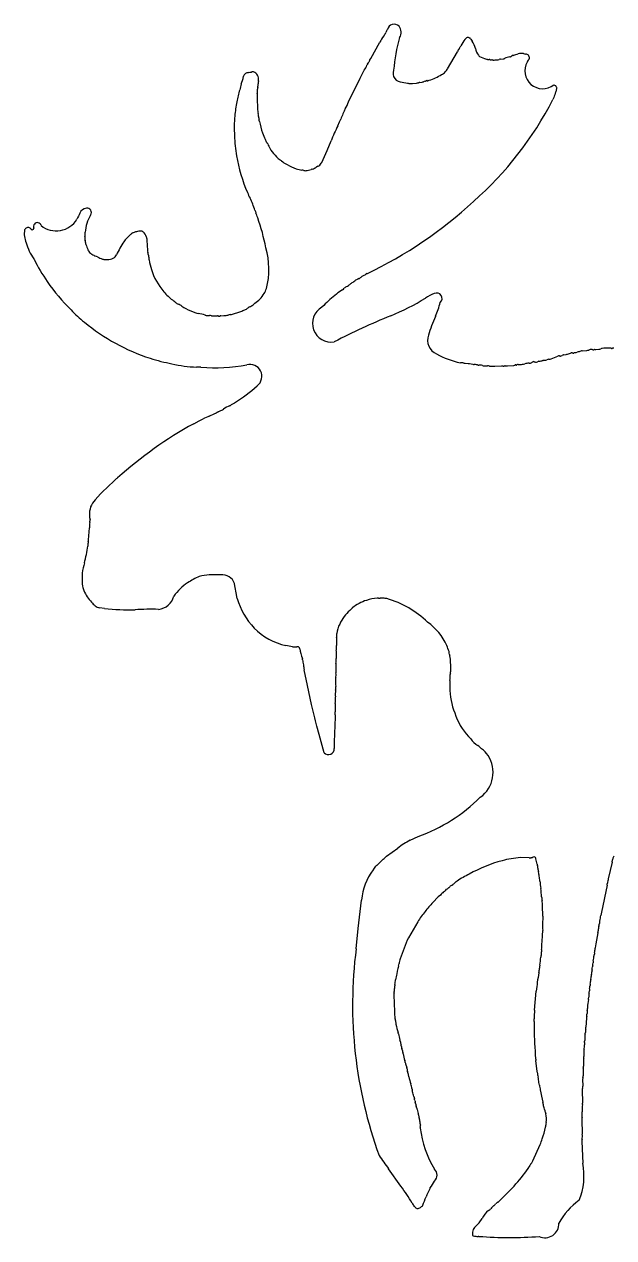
# Model space of a CAD drawing. Header units: metres. Extents: x 0 to 7.65, y 0 to 6.75.
# Drawn here: x 0 to 3.28, y 0 to 6.75 of the extents above; entities that cross this region are included whole.
import ezdxf

# ---------------------------------------------------------------- set-up
doc = ezdxf.new("R2010")
doc.units = ezdxf.units.M

msp = doc.modelspace()

# ---------------------------------------------------------------- linework, layer by layer
at = {"layer": '1', "color": 5}
for p, q in [((1.92754, 6.5575), (1.97792, 6.64766)), ((2.47551, 6.67276), (2.47849, 6.67165)), ((2.48346, 6.6677), (2.4853, 6.66506)), ((2.4853, 6.66506), (2.49267, 6.65457)), ((1.92225, 6.54965), (1.92754, 6.5575)), ((2.35512, 6.50074), (2.40964, 6.59562)), ((2.578, 6.55248), (2.58582, 6.5519)), ((2.59645, 6.55008), (2.59874, 6.55106)), ((2.64907, 6.55437), (2.66573, 6.55609)), ((2.70744, 6.56892), (2.71277, 6.57255)), ((2.72981, 6.57817), (2.7474, 6.5833)), ((2.7784, 6.58461), (2.78918, 6.58246)), ((2.80313, 6.54888), (2.80044, 6.54293)), ((2.80508, 6.55093), (2.80313, 6.54888)), ((1.26357, 6.48216), (1.26671, 6.4829)), ((1.86918, 6.44893), (1.89152, 6.49256)), ((1.91005, 6.52674), (1.91361, 6.53196)), ((2.80044, 6.54293), (2.79878, 6.5381)), ((1.30225, 6.42409), (1.30155, 6.41929)), ((1.8046, 6.31624), (1.86918, 6.44893)), ((2.10325, 6.42675), (2.1318, 6.42059)), ((2.1607, 6.41951), (2.18256, 6.42071)), ((2.20099, 6.42507), (2.21323, 6.4266)), ((2.24116, 6.43435), (2.24352, 6.43353)), ((2.24775, 6.43446), (2.25362, 6.43671)), ((2.94563, 6.41176), (2.94987, 6.40926)), ((2.94987, 6.40926), (2.95264, 6.40766)), ((2.94587, 6.34047), (2.9409, 6.32875)), ((1.7532, 6.2057), (1.7605, 6.22021)), ((1.74469, 6.18348), (1.7532, 6.2057)), ((1.68523, 6.0462), (1.70691, 6.09886)), ((1.65536, 5.97997), (1.68523, 6.0462)), ((1.43185, 5.98768), (1.43803, 5.98309)), ((1.4509, 5.97389), (1.46255, 5.96799)), ((1.57473, 5.93473), (1.5957, 5.94102)), ((0.65838, 5.59606), (0.66064, 5.59389)), ((0.68192, 5.55691), (0.68453, 5.50847)), ((0.05426, 5.441), (0.05278, 5.44379)), ((1.89159, 5.35223), (1.8884, 5.35087)), ((0.88786, 5.17326), (0.89951, 5.16737)), ((0.95412, 5.14321), (0.96054, 5.14091)), ((0.96054, 5.14091), (0.96785, 5.13958)), ((1.01365, 5.12903), (1.0306, 5.12889)), ((1.1583, 5.13561), (1.20008, 5.14834)), ((1.66639, 5.18393), (1.65557, 5.1743)), ((1.04933, 5.12603), (1.05357, 5.126)), ((1.05357, 5.126), (1.07501, 5.1262)), ((1.09366, 5.12696), (1.11095, 5.12802)), ((2.28831, 5.1241), (2.28777, 5.12282)), ((3.1041, 4.93232), (3.12986, 4.9342)), ((3.17484, 4.9398), (3.17912, 4.94012)), ((3.17912, 4.94012), (3.19623, 4.94134)), ((2.45362, 4.86251), (2.47037, 4.86214)), ((2.47037, 4.86214), (2.47758, 4.8607)), ((2.47758, 4.8607), (2.49557, 4.85705)), ((2.80851, 4.86317), (2.81708, 4.86381)), ((2.8236, 4.86625), (2.82562, 4.86807)), ((2.82562, 4.86807), (2.8294, 4.87109)), ((2.83777, 4.8709), (2.84064, 4.86993)), ((2.84924, 4.86985), (2.85497, 4.87165)), ((2.98695, 4.90412), (2.99288, 4.9068)), ((3.00277, 4.91043), (3.01501, 4.91196)), ((3.02208, 4.91399), (3.03958, 4.91898)), ((3.03958, 4.91898), (3.04285, 4.92028)), ((2.55639, 4.8489), (2.56063, 4.84886)), ((2.56063, 4.84886), (2.57778, 4.84893)), ((2.61819, 4.84645), (2.65769, 4.84769)), ((2.67633, 4.84845), (2.68922, 4.8493)), ((2.68922, 4.8493), (2.72422, 4.8511)), ((2.7345, 4.85385), (2.73686, 4.85303)), ((2.74715, 4.85577), (2.76002, 4.85663)), ((1.09915, 4.60262), (1.10239, 4.6039)), ((1.10239, 4.6039), (1.10784, 4.60742)), ((1.16512, 4.64003), (1.17007, 4.64285)), ((0.94281, 4.52651), (0.97352, 4.54334)), ((0.97352, 4.54334), (0.99523, 4.55321)), ((1.02948, 4.56862), (1.05994, 4.58325)), ((1.05994, 4.58325), (1.06318, 4.58453)), ((0.51553, 4.22247), (0.51961, 4.22547)), ((0.3659, 3.98866), (0.36584, 3.9939)), ((0.35689, 3.88158), (0.36262, 3.94851)), ((1.10501, 3.68626), (1.02935, 3.68669)), ((1.18467, 3.55561), (1.17817, 3.58605)), ((0.44638, 3.50003), (0.4191, 3.50357)), ((1.81647, 3.49287), (1.81177, 3.48864)), ((1.8184, 3.49535), (1.81647, 3.49287)), ((1.73641, 3.32792), (1.73684, 3.2929)), ((1.49167, 3.2866), (1.45528, 3.29307)), ((1.73485, 3.25674), (1.73521, 3.22173)), ((1.73331, 3.18557), (1.734, 3.14168)), ((1.57535, 3.0717), (1.55703, 3.15803)), ((1.59766, 2.96602), (1.57535, 3.0717)), ((1.72901, 2.96318), (1.72973, 2.92373)), ((1.6407, 2.79799), (1.62698, 2.84466)), ((1.6682, 2.697), (1.6407, 2.79799)), ((2.14673, 2.21031), (2.19225, 2.23154)), ((2.01602, 2.12154), (2.07813, 2.16678)), ((2.8092, 2.1121), (2.76027, 2.1137)), ((2.82229, 2.11267), (2.81784, 2.1125)), ((2.8467, 2.1064), (2.84598, 2.11035)), ((2.85068, 2.09249), (2.8467, 2.1064)), ((3.27011, 2.08852), (3.24945, 1.99666)), ((3.24292, 1.95977), (3.21085, 1.81015)), ((2.30274, 1.89563), (2.27251, 1.86372)), ((2.31494, 1.90576), (2.30274, 1.89563)), ((1.85829, 1.72009), (1.87691, 1.87777)), ((2.88514, 1.78909), (2.88329, 1.84615)), ((2.18872, 1.75738), (2.13726, 1.66817)), ((3.21085, 1.81015), (3.20721, 1.79208)), ((1.84644, 1.60712), (1.85829, 1.72009)), ((2.8825, 1.68157), (2.88445, 1.70874)), ((3.19141, 1.69545), (3.1798, 1.63373)), ((2.88039, 1.63218), (2.88227, 1.64664)), ((2.88227, 1.64664), (2.8825, 1.68157)), ((3.1798, 1.63373), (3.17625, 1.61138)), ((2.07396, 1.48318), (2.07193, 1.46777)), ((2.83829, 1.26524), (2.84857, 1.37051)), ((3.13417, 1.29583), (3.13386, 1.27443)), ((3.13889, 1.32544), (3.13543, 1.30306)), ((3.12809, 1.22024), (3.1247, 1.17183)), ((2.06545, 1.20799), (2.06747, 1.18689)), ((3.11905, 1.12189), (3.11864, 1.09625)), ((3.1136, 1.03722), (3.11357, 1.00695)), ((2.12146, 0.96756), (2.12765, 0.94657)), ((2.85099, 0.93883), (2.84634, 0.98557)), ((3.11116, 0.98823), (3.11127, 0.95352)), ((2.12968, 0.93949), (2.13017, 0.93538)), ((3.10662, 0.88138), (3.10691, 0.84223)), ((3.10889, 0.93481), (3.10903, 0.9001)), ((2.866, 0.84928), (2.86284, 0.86364)), ((3.10466, 0.82353), (3.10635, 0.74888)), ((2.88687, 0.74784), (2.88544, 0.75419)), ((2.18516, 0.71238), (2.19135, 0.69138)), ((2.19892, 0.65786), (2.19981, 0.64945)), ((2.2023, 0.61538), (2.20265, 0.60905)), ((3.10233, 0.6592), (3.10467, 0.57517)), ((2.83003, 0.42719), (2.87092, 0.51755)), ((3.10274, 0.53477), (3.10764, 0.41408)), ((2.09534, 0.28615), (2.02698, 0.38351)), ((2.80349, 0.38536), (2.80977, 0.39451)), ((2.17979, 0.16466), (2.1775, 0.16678)), ((2.61974, 0.18543), (2.62191, 0.18771)), ((2.63452, 0.19744), (2.63595, 0.19854)), ((2.53114, 0.0835), (2.54707, 0.10722)), ((2.4974, 0.01104), (2.49553, 0.01164)), ((2.52987, 0.0076), (2.52584, 0.00752))]:
    msp.add_line(p, q, dxfattribs=at)
for centre, radius, start, end in [((2.05814, 6.70866), 0.03932, 46.92169, 163.75206), ((2.20587, 6.52938), 0.25681, 143.28623, 152.57449), ((1.94948, 6.72616), 0.06651, 319.42868, 338.92304), ((2.0995, 6.66851), 0.09421, 147.11539, 159.02013), ((2.04328, 6.70348), 0.05376, 327.10794, 399.09681), ((2.90447, 6.43111), 0.85151, 163.40652, 175.87013), ((2.48706, 6.56042), 0.08505, 140.40112, 155.55019), ((2.35349, 6.65943), 0.08146, 326.63606, 338.01212), ((2.66084, 6.50273), 0.26393, 142.41668, 151.43604), ((2.47335, 6.64986), 0.02571, 111.9617, 147.4152), ((2.46724, 6.66627), 0.00823, 85.46062, 115.24602), ((2.46562, 6.64651), 0.02805, 69.34962, 85.35404), ((2.46992, 6.65576), 0.01805, 41.39718, 61.64967), ((2.30347, 6.54963), 0.21635, 17.10981, 29.01579), ((2.63114, 6.64249), 0.12437, 193.58373, 212.68952), ((1.94669, 6.53285), 0.02962, 152.00586, 158.00501), ((1.95151, 6.53034), 0.03506, 146.57145, 152.08389), ((2.54008, 6.58312), 0.01569, 209.8153, 244.74529), ((2.64923, 6.81061), 0.26801, 244.39175, 253.04709), ((2.58338, 6.58665), 0.03465, 249.21436, 255.89126), ((2.58018, 6.57314), 0.02077, 255.35451, 263.97011), ((2.58212, 6.51282), 0.03925, 78.82087, 84.59082), ((2.58659, 6.53581), 0.01584, 69.48347, 78.56294), ((2.59717, 6.56431), 0.01456, 249.77843, 262.40932), ((2.5955, 6.55198), 0.00212, 263.22889, 296.6236), ((2.5997, 6.54915), 0.00214, 83.14869, 116.54295), ((2.59801, 6.5369), 0.0145, 69.70156, 82.31323), ((2.60998, 6.56787), 0.01871, 248.21637, 267.63217), ((2.61214, 6.75317), 0.20401, 269.17848, 275.20413), ((2.62917, 6.58481), 0.03484, 272.41139, 291.52913), ((2.65598, 6.51562), 0.03936, 100.10848, 110.86492), ((2.66293, 6.5726), 0.01675, 279.63895, 287.17017), ((2.64258, 6.64375), 0.09075, 286.18448, 289.4075), ((2.72273, 6.43943), 0.12883, 99.76861, 112.83622), ((2.69792, 6.5851), 0.01894, 278.94624, 290.7652), ((2.70004, 6.57913), 0.01261, 291.38386, 305.92305), ((2.71933, 6.56321), 0.01142, 111.21329, 125.07843), ((2.72502, 6.54844), 0.02724, 102.16414, 111.13125), ((2.70211, 6.65282), 0.07963, 282.45198, 290.35656), ((2.76539, 6.52504), 0.06097, 77.67999, 107.15955), ((2.78249, 6.54439), 0.03865, 55.01834, 80.03152), ((2.79669, 6.56548), 0.01323, 9.68301, 53.04836), ((2.7467, 6.61501), 0.08669, 312.3319, 315.39406), ((2.80341, 6.55865), 0.00674, 317.99984, 334.62002), ((2.80329, 6.5587), 0.00687, 334.62382, 351.08508), ((2.77996, 6.56166), 0.03039, 352.3911, 371.47646), ((1.26635, 6.40039), 0.08138, 103.2816, 115.74241), ((1.20403, 6.80161), 0.32495, 277.7135, 280.55688), ((1.27227, 6.4662), 0.0176, 90.95737, 108.42536), ((1.27213, 6.47398), 0.00982, 67.44262, 90.89477), ((1.2622, 6.44335), 0.042, 32.15654, 70.96631), ((1.73374, 6.59458), 0.18789, 327.11251, 337.0269), ((1.9232, 6.51402), 0.01799, 149.00871, 156.29153), ((1.95838, 6.49256), 0.05919, 144.72923, 148.73547), ((1.8723, 6.56043), 0.05017, 325.42812, 329.98222), ((1.89932, 6.54475), 0.01893, 330.14181, 337.56451), ((2.0465, 6.49263), 0.13723, 158.04438, 160.90231), ((2.0995, 6.47444), 0.04784, 157.91392, 274.49688), ((2.28462, 6.54615), 0.08596, 294.99298, 312.28879), ((2.26256, 6.5517), 0.10566, 319.13018, 331.16545), ((2.88338, 6.48792), 0.09836, 149.32258, 309.26438), ((1.7763, 6.24109), 0.59495, 163.04199, 166.11726), ((1.02211, 6.49084), 0.20019, 337.62044, 350.70613), ((1.24238, 6.45339), 0.02328, 119.26753, 167.29503), ((1.25798, 6.44329), 0.04565, 348.41626, 389.4004), ((1.21042, 6.41711), 0.09094, 347.7799, 360.17765), ((1.32981, 6.41535), 0.02853, 172.07238, 175.9096), ((1.27948, 6.42765), 0.02304, 351.12408, 363.61892), ((1.32509, 6.43058), 0.02265, 171.00883, 183.74463), ((2.14226, 6.45423), 0.03523, 252.7236, 264.71759), ((2.14469, 6.73083), 0.31173, 268.95827, 272.94437), ((2.1812, 6.45548), 0.0348, 272.24152, 291.38794), ((2.2082, 6.38568), 0.04004, 100.37445, 110.93998), ((2.20693, 6.46195), 0.03591, 280.09768, 291.83598), ((2.27427, 6.25696), 0.17995, 104.00075, 107.45467), ((2.21182, 6.5103), 0.08098, 283.50807, 286.78514), ((2.23159, 6.44485), 0.01261, 286.65388, 294.97141), ((2.24296, 6.42048), 0.01428, 102.25605, 115.06857), ((2.2404, 6.43235), 0.00215, 69.11032, 102.51984), ((2.24433, 6.43562), 0.00224, 248.7623, 282.37236), ((2.24204, 6.44606), 0.01293, 282.38859, 296.22622), ((2.15962, 6.72504), 0.30327, 288.05653, 302.1365), ((1.58759, 6.25959), 0.40822, 162.28066, 171.9559), ((2.7683, 6.36384), 1.47299, 180.34538, 183.26213), ((1.34334, 6.35149), 0.04812, 167.14822, 175.86001), ((1.15924, 6.38313), 0.13877, 351.32283, 361.34764), ((1.33776, 6.38762), 0.03981, 165.09701, 181.77323), ((3.27977, 6.23253), 0.35091, 156.55736, 162.08483), ((2.94674, 6.3956), 0.01343, 42.71933, 63.91217), ((2.93285, 6.38276), 0.03234, 29.11928, 42.73772), ((2.84184, 6.41363), 0.12318, 340.31201, 348.31881), ((2.94934, 6.39198), 0.01345, 7.9225, 29.02099), ((2.94815, 6.39179), 0.01465, 347.7713, 367.99475), ((1.65172, 6.20648), 0.48114, 166.75454, 176.2331), ((1.43805, 6.28157), 0.14036, 180.63074, 192.46506), ((2.95175, 5.73799), 1.28515, 155.14148, 157.9618), ((1.49161, 6.44844), 0.33977, 329.93754, 337.10135), ((1.24156, 7.2006), 1.90994, 311.17531, 332.83981), ((1.77506, 6.174), 0.60684, 173.93791, 184.33168), ((1.24332, 6.2339), 0.06024, 1.71702, 16.75352), ((1.48131, 6.24715), 0.17815, 183.68137, 190.41932), ((1.13869, 6.16365), 0.17509, 14.68393, 17.03131), ((1.78743, 6.30217), 0.48853, 191.11025, 198.9676), ((1.63415, 6.25233), 0.32738, 199.43781, 206.07853), ((2.98086, 5.58083), 1.37525, 154.01004, 157.87164), ((1.85771, 6.13953), 0.68785, 180.94648, 190.36466), ((1.40676, 6.13324), 0.07114, 200.43217, 216.4896), ((1.31623, 6.06722), 0.04092, 28.70416, 35.43306), ((1.31117, 6.06448), 0.04667, 22.36549, 28.66683), ((1.47088, 6.12983), 0.12589, 202.21309, 208.38272), ((2.03356, 6.15966), 0.86452, 189.57991, 203.7024), ((1.54847, 6.16353), 0.2103, 206.41139, 233.40601), ((1.39111, 5.94884), 0.05591, 51.34936, 55.0988), ((1.33881, 5.88333), 0.13973, 49.00942, 51.37944), ((1.44758, 6.00848), 0.02608, 228.98463, 232.8902), ((1.50425, 6.06212), 0.1031, 230.04122, 238.84133), ((1.60994, 6.2185), 0.29065, 239.53015, 250.5954), ((1.57094, 6.11281), 0.17802, 251.13229, 261.54372), ((1.61184, 5.89998), 0.0441, 101.97531, 111.4683), ((1.59097, 5.99597), 0.05413, 282.49926, 307.82332), ((1.6428, 5.93037), 0.02948, 109.87978, 129.20786), ((1.62296, 5.98555), 0.02917, 289.67704, 302.91973), ((1.58879, 6.02157), 0.0785, 309.5849, 328.00034), ((1.5431, 5.88975), 0.04701, 74.14195, 87.98117), ((1.5658, 5.97102), 0.03738, 254.71596, 283.81969), ((1.42987, 5.87889), 0.19941, 199.55939, 209.35636), ((0.66962, 5.50226), 0.64936, 19.01338, 25.43229), ((0.90777, 7.4731), 2.33592, 295.29184, 312.93766), ((1.14735, 5.25987), 0.94513, 152.41843, 154.7116), ((0.35204, 5.68009), 0.04584, 98.2418, 157.70664), ((0.54758, 5.58001), 0.20862, 149.15015, 176.95651), ((0.3499, 5.70199), 0.02388, 321.07898, 460.6929), ((1.41483, 5.74974), 0.1361, 195.30458, 201.41546), ((0.6874, 5.44913), 0.65102, 20.05278, 22.66974), ((0.23936, 5.29854), 1.12361, 10.59298, 19.43268), ((0.12412, 5.58297), 0.12412, 169.8742, 203.80021), ((0.05071, 5.5735), 0.05795, 143.06407, 147.3161), ((0.02137, 5.5976), 0.02008, 54.16348, 147.73362), ((0.04598, 5.61985), 0.01417, 204.90304, 264.64975), ((0.04143, 5.61883), 0.01348, 283.86263, 340.63185), ((0.07308, 5.62392), 0.02121, 12.24053, 206.80303), ((0.17777, 5.73382), 0.13475, 231.45983, 328.59865), ((0.38547, 5.5586), 0.04866, 169.19737, 195.59512), ((0.17004, 5.59084), 0.16922, 352.14896, 360.08622), ((0.29049, 5.52993), 0.05058, 4.96458, 17.95), ((0.4022, 5.53877), 0.06149, 184.15762, 195.35135), ((0.99003, 5.25078), 0.52271, 146.53974, 155.76883), ((0.6509, 5.47227), 0.11768, 139.2906, 145.46529), ((0.34554, 5.78525), 0.32019, 312.45881, 318.0781), ((0.68527, 5.47938), 0.13694, 129.89079, 137.82572), ((0.60621, 5.57232), 0.01497, 115.38391, 125.84519), ((0.649, 5.48255), 0.11441, 111.69282, 115.47379), ((0.66017, 5.44262), 0.1557, 103.39224, 110.07937), ((0.6492, 5.51653), 0.08151, 88.28485, 107.92465), ((0.65162, 5.58529), 0.01272, 57.84966, 89.90992), ((0.61773, 5.54317), 0.06644, 18.96221, 49.7635), ((0.65142, 5.55567), 0.03053, 2.32427, 17.31924), ((0.31142, 5.6209), 0.31347, 196.30834, 214.4032), ((0.78816, 5.67573), 0.47088, 198.9914, 202.82422), ((0.40113, 5.51616), 0.05234, 206.17119, 230.7182), ((0.43294, 5.55104), 0.09952, 229.25407, 242.0695), ((0.82612, 5.51049), 0.1416, 180.81907, 192.55204), ((0.64533, 5.4659), 0.04476, 3.17976, 17.98877), ((0.82783, 5.47748), 0.13811, 183.778, 193.85793), ((0.93819, 5.38541), 0.42292, 345.30357, 376.43811), ((1.05083, 5.95012), 1.11909, 207.0614, 214.44443), ((0.40583, 5.49489), 0.03728, 238.45962, 245.68243), ((0.40957, 5.50333), 0.04652, 245.7656, 252.22996), ((0.37231, 5.3832), 0.07926, 63.3516, 73.08356), ((0.47591, 5.57345), 0.13744, 240.32315, 252.82626), ((0.47037, 5.53792), 0.10199, 249.90423, 254.3956), ((0.44588, 5.45013), 0.01085, 254.27258, 268.07468), ((0.45152, 5.65252), 0.21332, 268.38585, 273.01178), ((0.46063, 5.51753), 0.07806, 271.53942, 296.54376), ((0.48232, 5.47895), 0.03392, 292.89162, 336.29432), ((0.64806, 5.42949), 0.04805, 9.32887, 18.07616), ((1.02821, 5.48483), 0.33611, 188.1333, 197.28583), ((1.04603, 5.49138), 0.35508, 197.44038, 220.53959), ((1.89538, 5.24549), 0.0942, 111.1972, 123.50603), ((1.84455, 5.37151), 0.04171, 293.71284, 315.72298), ((1.90414, 5.30912), 0.04461, 110.65756, 131.78651), ((1.83474, 5.44874), 0.11201, 300.50099, 305.47259), ((1.94947, 5.28098), 0.09128, 118.62967, 123.01657), ((1.01322, 5.92817), 1.07566, 214.61339, 225.58813), ((1.13885, 5.35501), 0.22215, 331.91873, 339.74978), ((1.91112, 5.04357), 0.26779, 121.64222, 130.56222), ((1.66926, 5.39967), 0.16338, 308.35513, 312.78845), ((1.8556, 5.2027), 0.10779, 129.35383, 134.35814), ((1.80563, 5.25756), 0.03391, 111.43961, 122.83256), ((1.7385, 5.39282), 0.11726, 297.828, 308.92121), ((1.98512, 5.10211), 0.26402, 127.47666, 130.92451), ((1.71015, 5.50635), 0.2258, 300.41968, 306.15922), ((0.88849, 5.34255), 0.13903, 216.12282, 230.42973), ((0.94083, 5.37681), 0.19964, 225.10477, 234.13323), ((0.778, 5.13761), 0.08998, 45.26665, 59.35234), ((0.8757, 5.23662), 0.04912, 225.5842, 248.00412), ((1.3442, 5.11353), 0.1033, 126.74508, 133.77016), ((1.18507, 5.3431), 0.17612, 303.54755, 328.25858), ((2.07177, 4.80127), 0.55746, 126.90908, 136.65151), ((1.43124, 6.56885), 1.56474, 292.842, 300.78909), ((2.34845, 5.05902), 0.20236, 109.38596, 125.06262), ((2.29521, 5.22383), 0.02956, 309.4511, 478.10731), ((1.82758, 5.32069), 0.50092, 336.89202, 346.1755), ((0.71766, 5.58397), 0.62366, 222.85381, 232.09398), ((0.81947, 5.09382), 0.10435, 56.21647, 68.74232), ((0.93043, 5.24482), 0.08326, 230.52526, 239.25592), ((1.02189, 5.37015), 0.23684, 238.89046, 253.37319), ((0.88192, 4.68442), 0.4632, 74.39671, 79.30901), ((1.03048, 5.21883), 0.09147, 254.80772, 258.03651), ((1.01488, 5.14497), 0.01598, 257.85857, 265.58006), ((1.032, 5.09383), 0.03509, 73.31076, 92.2918), ((1.11183, 5.21504), 0.08703, 269.42327, 285.62088), ((1.14864, 5.09719), 0.03658, 93.39867, 111.45322), ((1.14292, 5.19328), 0.05969, 273.41048, 284.93248), ((1.09468, 5.41708), 0.28867, 291.41576, 296.17425), ((1.19749, 5.2295), 0.07558, 288.92912, 304.25184), ((1.30425, 5.08542), 0.10384, 119.27929, 128.19924), ((1.2079, 5.26981), 0.10429, 295.90636, 308.44569), ((1.70747, 5.08437), 0.10383, 119.99165, 279.69725), ((1.03092, 5.92675), 1.08719, 230.16616, 252.30243), ((1.05317, 5.16513), 0.03929, 253.60151, 264.38717), ((1.0742, 5.10747), 0.01874, 68.1431, 87.5279), ((1.08407, 5.13281), 0.00845, 249.98457, 294.81692), ((1.09597, 5.10837), 0.01873, 97.07644, 116.46124), ((3.34932, 1.87493), 3.50608, 111.95174, 117.60016), ((2.81406, 4.86879), 0.58439, 154.23392, 165.11046), ((2.32633, 4.99034), 0.08218, 159.62794, 246.96415), ((3.22311, 4.469), 0.47822, 105.28625, 107.91189), ((3.11017, 4.89768), 0.03517, 99.94535, 111.94544), ((3.12845, 4.96928), 0.03511, 272.2981, 291.25465), ((3.15445, 4.90241), 0.03663, 99.74805, 111.24165), ((3.15623, 4.88268), 0.0564, 93.70301, 98.1363), ((3.15504, 4.90013), 0.03891, 88.28323, 93.61591), ((3.15551, 4.92066), 0.01838, 68.12674, 87.82376), ((3.16525, 4.94567), 0.00846, 250.04909, 272.45859), ((3.16529, 4.94565), 0.00844, 272.19342, 294.60776), ((3.17715, 4.92121), 0.01874, 97.07773, 116.45995), ((3.19484, 4.97625), 0.03493, 272.27859, 291.35086), ((3.22166, 4.90703), 0.0393, 100.24643, 111.0261), ((3.2559, 4.47573), 0.47177, 90.26084, 95.01344), ((3.25488, 4.90659), 0.04093, 75.77062, 91.58272), ((3.27004, 4.96763), 0.02197, 256.57635, 269.71094), ((3.26997, 4.9543), 0.00864, 269.73571, 290.74384), ((3.27659, 4.9368), 0.01007, 91.04758, 110.72347), ((3.27657, 4.93815), 0.00873, 69.89983, 91.05793), ((0.96698, 5.68937), 0.84169, 251.53692, 260.06045), ((0.98778, 5.55214), 0.71148, 256.50029, 267.61307), ((2.51469, 5.30862), 0.45142, 240.75846, 258.74249), ((2.4232, 4.70962), 0.1563, 85.66991, 88.76781), ((2.43555, 4.8273), 0.03817, 73.5423, 90.83293), ((2.4574, 4.90154), 0.03921, 253.66757, 264.47345), ((2.76066, 4.94475), 0.08812, 269.58246, 285.56665), ((2.80881, 4.77084), 0.09233, 90.18786, 105.38895), ((2.81494, 4.87947), 0.01581, 277.79741, 303.23761), ((2.8319, 4.86758), 0.00431, 88.72547, 125.47999), ((2.83155, 4.85194), 0.01996, 71.83021, 88.69809), ((2.8453, 4.89054), 0.02113, 257.25523, 277.49762), ((2.84683, 4.87798), 0.00848, 278.34208, 286.5098), ((2.86982, 4.83181), 0.04251, 100.54502, 110.44468), ((2.84518, 5.03619), 0.16345, 275.9222, 278.79598), ((2.86768, 4.91262), 0.03805, 273.74946, 291.10242), ((2.8957, 4.83991), 0.03988, 100.42571, 111.0383), ((2.87166, 5.04136), 0.1631, 275.91908, 278.7991), ((2.89412, 4.91816), 0.03806, 273.7525, 291.09938), ((2.9212, 4.84861), 0.03657, 93.37854, 111.45188), ((2.91557, 4.94384), 0.05882, 273.38427, 285.06841), ((2.80334, 5.26037), 0.39451, 288.85875, 294.86756), ((2.9749, 4.89147), 0.01234, 95.45461, 117.31065), ((2.97475, 4.89291), 0.0109, 72.09335, 95.37018), ((2.98142, 4.91363), 0.01087, 252.21032, 275.48443), ((2.9813, 4.91514), 0.01238, 275.37743, 297.15278), ((3.04264, 4.7945), 0.12283, 110.09786, 113.89695), ((3.00418, 4.89975), 0.01077, 97.49575, 110.34617), ((3.0087, 4.94726), 0.03586, 280.13353, 291.90705), ((3.04688, 4.90746), 0.01344, 67.65895, 107.45444), ((3.05489, 4.92808), 0.00869, 250.50965, 272.44596), ((3.05488, 4.92777), 0.00838, 272.58152, 294.89102), ((3.06521, 4.9054), 0.01626, 105.72216, 114.70534), ((3.07127, 4.88392), 0.03858, 99.91936, 105.74103), ((3.05699, 4.99474), 0.07322, 275.98025, 285.07103), ((0.97065, 4.49784), 0.34367, 87.91472, 92.08528), ((1.06433, 5.76034), 0.92263, 264.95277, 280.81494), ((1.25556, 4.79021), 0.0664, 307.90162, 465.82609), ((2.50616, 4.89131), 0.03586, 252.82181, 264.58889), ((2.49916, 4.69364), 0.16201, 85.82214, 88.71858), ((2.51154, 4.81715), 0.03807, 73.51792, 90.87088), ((2.53355, 4.89193), 0.03988, 253.67322, 264.28581), ((2.52593, 4.68937), 0.16292, 85.83178, 88.7156), ((2.53837, 4.8137), 0.03816, 73.58988, 90.89776), ((2.56021, 4.88781), 0.03909, 253.56616, 264.39287), ((2.57924, 4.81405), 0.03491, 73.311, 92.38982), ((2.6003, 4.88514), 0.03924, 253.66392, 264.44764), ((2.60217, 5.15803), 0.31199, 268.95855, 272.94321), ((2.65691, 4.82897), 0.01874, 68.23048, 87.61805), ((2.66677, 4.85429), 0.00844, 249.84623, 272.26301), ((2.66675, 4.85429), 0.00844, 272.36204, 294.77883), ((2.67864, 4.82986), 0.01873, 97.07506, 116.46263), ((2.72189, 4.86966), 0.01871, 277.14587, 296.56566), ((2.73634, 4.83977), 0.0145, 102.18579, 114.7979), ((2.73374, 4.85186), 0.00213, 69.08389, 102.47792), ((2.73764, 4.85501), 0.00213, 248.61798, 282.01022), ((2.73498, 4.86715), 0.01455, 282.29791, 294.91202), ((2.74945, 4.83721), 0.0187, 97.05896, 116.47872), ((0.67163, 5.43714), 0.93773, 302.10974, 311.7751), ((1.08735, 4.56414), 0.03025, 115.6505, 128.02498), ((0.8247, 5.17898), 0.63837, 293.01177, 295.46286), ((1.22656, 4.43337), 0.21068, 113.47851, 124.29726), ((1.12522, 4.66876), 0.0456, 292.43309, 298.90511), ((1.12823, 4.66343), 0.03947, 298.81759, 305.77627), ((1.22431, 4.52994), 0.12499, 118.26658, 125.73673), ((2.01696, 2.56847), 2.23332, 118.74828, 132.10252), ((1.08916, 4.39023), 0.18811, 108.49584, 119.95394), ((1.05007, 4.61178), 0.03024, 295.70207, 308.06623), ((1.33547, 3.2699), 1.25694, 131.17637, 139.56085), ((0.56932, 4.15173), 0.08887, 127.25227, 133.70168), ((0.48692, 4.02326), 0.12459, 150.18982, 193.63099), ((0.3197, 3.98876), 0.0462, 345.53266, 359.87224), ((0.50681, 3.95383), 0.14428, 170.67138, 182.11383), ((0.60921, 3.83526), 0.25602, 172.17106, 177.54341), ((0.29764, 3.88254), 0.05926, 347.9129, 359.0729), ((-0.17912, 3.90607), 0.5359, 343.38619, 353.58833), ((1.0039, 3.57633), 0.69236, 165.22934, 170.01085), ((0.69022, 3.67055), 0.36898, 179.24683, 187.44655), ((0.52676, 3.67856), 0.20551, 175.01186, 180.88138), ((1.09261, 3.37281), 0.32585, 111.4072, 124.3139), ((1.05209, 3.41348), 0.27416, 94.7585, 106.62107), ((1.10441, 3.61809), 0.06817, 6.24933, 89.49692), ((0.49076, 3.66484), 0.17165, 194.20184, 202.50177), ((0.50268, 3.6633), 0.18217, 200.61719, 225.2768), ((1.0492, 3.42182), 0.26103, 122.50781, 146.08356), ((0.68743, 3.53174), 0.49374, 6.31512, 10.948), ((0.58157, 3.72169), 0.27957, 222.20991, 228.00233), ((0.42685, 3.55639), 0.05339, 232.70544, 261.65017), ((0.73626, 3.59364), 0.09981, 276.34845, 344.80012), ((1.56874, 3.66511), 0.39937, 195.91271, 223.58673), ((1.9604, 3.34372), 0.20832, 105.62776, 130.54197), ((1.97257, 3.36226), 0.19446, 92.69707, 110.55926), ((1.95991, 3.47426), 0.08232, 82.71269, 87.55479), ((1.97415, 3.58946), 0.03375, 263.52962, 271.7084), ((1.97417, 3.58723), 0.03153, 271.80651, 280.27592), ((1.98999, 3.50553), 0.05169, 81.9002, 101.37669), ((1.96335, 3.2191), 0.33931, 80.90127, 84.26321), ((1.86988, 3.03802), 0.53668, 45.79042, 74.08873), ((0.58661, 4.676), 1.1843, 263.20003, 271.43395), ((0.70727, 2.08341), 1.4116, 88.37487, 93.69715), ((1.95125, 3.32489), 0.2151, 130.42228, 155.85003), ((1.85828, 3.46336), 0.05112, 135.34505, 141.26163), ((1.84413, 3.47742), 0.03118, 127.86622, 135.44703), ((1.54252, 3.6599), 0.37706, 225.76105, 256.62287), ((1.87169, 3.34922), 0.13296, 151.388, 175.63024), ((2.07166, 3.17256), 0.30382, 23.36623, 55.4202), ((1.78223, 3.32483), 0.04593, 167.01778, 176.14551), ((1.57431, 3.35836), 0.16481, 351.90305, 360.3431), ((1.50501, 3.44093), 0.1549, 265.06077, 272.80219), ((1.51223, 3.3255), 0.03929, 270.50685, 275.03359), ((1.51914, 3.24712), 0.03939, 86.78152, 95.03724), ((1.52113, 3.27451), 0.01194, 39.71037, 88.96194), ((1.52446, 3.27768), 0.00737, 18.87887, 37.2947), ((1.50021, 3.26947), 0.03296, 10.06063, 18.7364), ((2.17932, 3.42221), 0.66314, 192.80596, 197.60103), ((1.78183, 3.2535), 0.04709, 167.13603, 176.05019), ((1.60539, 3.28261), 0.13186, 351.87868, 364.47717), ((1.92837, 3.1172), 0.45736, 18.10376, 22.61329), ((2.05095, 3.1967), 0.31836, 8.42995, 11.34411), ((2.41714, 3.25335), 0.05224, 191.01833, 199.12441), ((1.51389, 3.21271), 0.03452, 1.8197, 15.07113), ((1.71231, 3.22557), 0.16434, 184.10348, 193.78161), ((2.02136, 3.24337), 0.47211, 186.92892, 190.41475), ((1.77876, 3.1826), 0.04555, 167.05805, 176.26037), ((1.60286, 3.2111), 0.13277, 352.07975, 364.59395), ((2.21864, 3.2003), 0.15341, 359.40116, 373.54718), ((1.55255, 3.16351), 0.82025, 359.08167, 362.45908), ((2.69154, 3.09674), 0.95948, 179.47548, 181.83159), ((1.77963, 3.10219), 0.04765, 167.18853, 175.99768), ((1.60318, 3.13096), 0.13125, 352.02847, 364.68367), ((2.20158, 3.12607), 0.16873, 350.92427, 361.89648), ((2.40346, 3.13249), 0.03325, 167.72136, 181.44583), ((2.29046, 3.15799), 0.08259, 347.1028, 354.69595), ((1.90242, 3.01996), 0.17199, 171.6089, 183.91423), ((1.57617, 3.05765), 0.15661, 355.38994, 363.08299), ((2.58999, 3.07971), 0.22267, 174.91363, 184.87899), ((2.745, 3.0578), 0.37688, 179.54907, 201.73005), ((1.77402, 2.96027), 0.0451, 167.01273, 176.30569), ((1.54025, 2.99314), 0.19117, 353.17213, 364.52484), ((-0.58991, 2.37329), 2.26645, 12.00381, 15.16044), ((5.9702, 2.6844), 4.24596, 176.98639, 179.49971), ((1.56206, 2.91172), 0.1681, 358.60392, 364.09854), ((2.74304, 3.03261), 0.36643, 198.18128, 222.02209), ((2.39417, 2.69709), 0.11839, 40.4787, 49.64972), ((2.60125, 2.85901), 0.14468, 216.01478, 237.27918), ((1.69204, 2.71902), 0.03245, 222.73348, 364.32403), ((2.28919, 2.44826), 0.37179, 46.67231, 51.02457), ((2.43542, 2.57332), 0.18164, 36.93924, 53.17135), ((2.43668, 2.58862), 0.17182, 305.83779, 393.1108), ((1.87433, 3.1174), 0.94118, 289.74226, 314.77966), ((2.42379, 1.69787), 0.58254, 118.39839, 126.39579), ((2.11561, 1.96336), 0.18459, 129.94506, 138.73785), ((1.95658, 2.16463), 0.07218, 304.13512, 314.20181), ((2.08781, 2.0369), 0.11098, 130.30313, 136.79562), ((2.8914, 1.26222), 0.86635, 105.57804, 118.67108), ((2.80253, 1.548), 0.56727, 94.27239, 104.68336), ((2.80468, 2.30315), 0.1911, 271.35399, 273.94739), ((2.81891, 2.13105), 0.01869, 280.40511, 300.74762), ((2.838, 2.09888), 0.01872, 108.40345, 120.60366), ((2.83588, 2.10653), 0.0108, 20.71327, 110.56053), ((2.53745, 2.03378), 0.31869, 7.71393, 10.61528), ((3.09257, 2.14078), 0.18507, 343.59805, 349.17793), ((3.3648, 2.08649), 0.09254, 157.07927, 167.80977), ((2.19844, 1.85133), 0.32262, 142.97578, 175.29826), ((1.80268, 2.17085), 0.18651, 317.80926, 325.55971), ((1.98338, 2.04724), 0.03243, 137.46052, 145.99838), ((1.98202, 2.04851), 0.03056, 128.70135, 137.49187), ((1.89391, 2.16186), 0.11301, 307.63185, 317.21757), ((2.89916, 2.08558), 0.04679, 191.11125, 200.16129), ((2.75407, 2.04086), 0.10513, 2.51755, 15.77858), ((2.90334, 2.04736), 0.04428, 182.43471, 197.37365), ((2.66725, 1.99197), 0.19837, 5.25992, 12.27548), ((2.41842, 1.89183), 0.07876, 118.86871, 130.62047), ((2.35067, 2.00985), 0.05735, 301.22715, 317.05559), ((2.4397, 1.92464), 0.06589, 118.85642, 135.5656), ((2.68221, 1.59465), 0.47493, 115.7686, 125.28053), ((2.48378, 1.93302), 0.38873, 7.42466, 11.44472), ((3.13535, 1.9952), 0.26637, 182.57212, 191.44688), ((3.16373, 1.97322), 0.08033, 350.36014, 358.92226), ((3.37641, 1.95607), 0.13329, 162.27029, 173.26118), ((2.48398, 1.74397), 0.23399, 130.07939, 136.25647), ((2.24835, 2.03692), 0.14212, 306.72486, 315.64211), ((2.05213, 2.3195), 0.48433, 307.94705, 310.57365), ((2.06155, 1.84919), 0.81805, 3.20685, 6.53852), ((2.99735, 1.90402), 0.11937, 184.35832, 193.59623), ((2.64534, 1.5012), 0.52002, 135.80313, 143.08089), ((2.58824, 1.84162), 0.29509, 0.87932, 6.68249), ((2.88782, 1.29185), 0.83991, 141.59903, 146.34016), ((3.77498, 1.74127), 0.89113, 176.92393, 182.09205), ((3.31105, 1.73527), 0.11232, 165.93047, 175.54517), ((2.89664, 1.83066), 0.31296, 347.43341, 352.91857), ((3.11956, 1.70766), 0.07288, 350.3538, 359.79362), ((3.43256, 1.67866), 0.24183, 166.97255, 173.17388), ((2.99455, 1.77844), 0.2074, 347.39112, 350.43743), ((3.13156, 1.21515), 1.09264, 155.50538, 162.05445), ((2.62685, 1.63537), 0.25356, 352.83497, 359.28019), ((4.27601, 1.29513), 2.44952, 172.68254, 200.01816), ((2.41047, 1.59758), 0.4649, 349.82097, 355.4934), ((3.32531, 1.51247), 0.45399, 171.46558, 173.85675), ((3.1022, 1.57222), 0.22598, 171.98339, 178.06885), ((3.0478, 1.56444), 0.12053, 348.22833, 355.47958), ((2.82906, 1.62004), 0.34509, 349.1255, 352.23182), ((3.25166, 1.56616), 0.08101, 166.8504, 174.8732), ((3.11073, 1.59969), 0.06386, 346.32315, 360.28736), ((3.21455, 1.59998), 0.03996, 163.42722, 179.95999), ((2.29418, 1.42788), 0.22705, 158.93244, 165.90394), ((2.01333, 1.52959), 0.07183, 343.76195, 355.77157), ((2.38663, 1.46103), 0.30822, 162.8712, 168.15673), ((2.22679, 1.57837), 0.64498, 350.56285, 352.94082), ((3.251, 1.47975), 0.38461, 174.67883, 177.11498), ((3.19932, 1.47923), 0.04205, 164.19333, 179.88524), ((3.04667, 1.51467), 0.11473, 347.93197, 355.55275), ((3.2049, 1.50158), 0.04405, 164.90562, 174.5401), ((3.09748, 1.52861), 0.06673, 346.51345, 359.87719), ((3.20955, 1.52798), 0.04534, 164.81649, 179.37467), ((1.67706, 1.47708), 0.39127, 349.88552, 353.82415), ((2.40426, 1.39134), 0.341, 167.04871, 172.64629), ((3.79491, 1.28848), 0.94989, 168.82246, 175.04619), ((3.07995, 1.42632), 0.07072, 346.89193, 359.49871), ((3.19929, 1.42504), 0.04862, 165.66199, 179.22128), ((3.08297, 1.45288), 0.07099, 347.13908, 359.69139), ((3.20054, 1.45191), 0.04659, 165.1132, 179.2756), ((3.08968, 1.47916), 0.06759, 346.93249, 360.12636), ((2.09753, 1.35166), 0.0411, 166.11301, 182.23835), ((5.08204, 1.40685), 3.02611, 181.07546, 183.41802), ((1.91656, 1.38359), 0.14278, 351.10809, 360.8586), ((2.39428, 1.35404), 0.33644, 170.70671, 174.59496), ((3.26409, 1.33547), 0.1238, 170.14193, 179.34915), ((3.07276, 1.37249), 0.07113, 347.15129, 359.68764), ((3.18995, 1.37154), 0.04606, 164.98142, 179.30854), ((3.07803, 1.39939), 0.06929, 346.72367, 359.59372), ((3.19554, 1.39825), 0.04824, 165.55755, 179.22678), ((3.17868, 1.2918), 0.04469, 165.4043, 174.82396), ((3.0998, 1.33603), 0.0405, 344.84346, 361.20248), ((2.09861, 1.22795), 0.03733, 182.33237, 200.13185), ((2.02278, 1.20045), 0.04333, 10.0159, 19.75664), ((2.74446, 1.2176), 0.09312, 350.94434, 360.22325), ((3.52339, 1.23131), 0.68594, 177.16442, 181.1149), ((3.16956, 1.22125), 0.04148, 165.38398, 181.39909), ((3.08721, 1.24235), 0.04353, 345.86658, 361.0684), ((3.24686, 1.2424), 0.11613, 169.80824, 179.62541), ((3.09428, 1.2731), 0.0396, 345.15151, 361.92714), ((2.55151, 1.28978), 0.49486, 192.00052, 197.59647), ((3.42051, 1.18088), 0.58451, 177.83723, 181.62952), ((6.73524, 1.26845), 3.90039, 181.53076, 184.00227), ((3.23762, 1.13982), 0.11606, 169.80505, 179.62861), ((3.08498, 1.17056), 0.03974, 345.13174, 361.83711), ((2.04095, 1.12487), 0.04177, 11.41888, 21.50115), ((2.53743, 1.23476), 0.46674, 192.57478, 196.70424), ((2.05292, 1.08621), 0.04014, 4.58875, 21.01092), ((2.15763, 1.09455), 0.06491, 184.53462, 198.27341), ((3.23661, 1.07411), 0.12043, 174.55813, 180.38963), ((2.98778, 1.11416), 0.13208, 347.48292, 352.20855), ((3.16497, 1.11798), 0.04609, 166.01592, 175.13655), ((3.0778, 1.13978), 0.04377, 345.90842, 361.03786), ((2.04342, 1.05637), 0.05552, 7.05434, 18.72957), ((2.14265, 1.06802), 0.04439, 186.25253, 200.91207), ((2.05396, 1.03476), 0.05034, 7.33092, 20.25082), ((2.15376, 1.04751), 0.05028, 187.22748, 200.15766), ((2.07004, 1.01628), 0.03908, 10.02479, 20.84022), ((2.30149, 1.04905), 0.19471, 187.66395, 198.84683), ((3.15877, 1.03345), 0.04533, 165.94611, 175.23193), ((2.98565, 1.06509), 0.13078, 350.92418, 363.59487), ((2.07017, 0.96885), 0.05013, 7.24764, 20.19031), ((2.17194, 0.98188), 0.05247, 187.34745, 195.83393), ((2.09407, 0.9331), 0.03618, 10.18013, 21.85186), ((2.96501, 1.01315), 0.12183, 187.98503, 193.08076), ((3.07113, 0.95192), 0.04017, 345.77346, 362.28548), ((3.15593, 0.98459), 0.04492, 165.97988, 175.34463), ((3.07284, 1.00547), 0.04076, 345.79189, 362.07475), ((2.1907, 0.9394), 0.06067, 183.7946, 195.13005), ((1.62195, 0.76058), 0.5356, 15.3723, 17.71665), ((2.10417, 0.88907), 0.03677, 10.05311, 21.52503), ((2.38044, 0.93297), 0.24297, 188.87633, 198.66595), ((2.50179, 0.86571), 0.35678, 8.79246, 11.82591), ((3.02962, 0.93582), 0.17594, 185.07797, 194.16629), ((2.37768, 0.81496), 0.48759, 5.72962, 9.18065), ((3.15086, 0.87789), 0.04437, 166.00012, 175.4786), ((3.06794, 0.8987), 0.04111, 345.81329, 361.95042), ((3.15324, 0.93129), 0.04449, 166.01286, 175.46586), ((1.9051, 0.77918), 0.25668, 11.37453, 17.232), ((2.22168, 0.8346), 0.06513, 184.23031, 194.78865), ((2.0191, 0.76965), 0.14774, 16.31165, 19.09244), ((1.81489, 0.70565), 0.36173, 12.83443, 16.95749), ((3.07738, 0.87434), 0.21286, 186.75908, 194.19515), ((4.37434, 1.10566), 1.52983, 190.68056, 193.28232), ((3.15652, 0.81913), 0.05205, 167.08921, 175.15672), ((3.06489, 0.84055), 0.04205, 346.54708, 362.29983), ((2.21602, 0.79197), 0.0488, 187.02451, 200.35105), ((2.12134, 0.75734), 0.05201, 7.34979, 19.84097), ((2.22136, 0.76996), 0.0488, 187.02451, 200.35105), ((2.12665, 0.73533), 0.05204, 7.34265, 19.83384), ((2.85915, 0.7452), 0.02785, 353.19781, 365.45298), ((3.0757, 0.7466), 0.03073, 349.29274, 364.26425), ((2.22672, 0.74797), 0.04883, 187.03666, 200.35088), ((2.13196, 0.71337), 0.05205, 7.2985, 19.78196), ((2.23555, 0.72675), 0.0524, 187.42333, 195.91752), ((2.15776, 0.67791), 0.03619, 10.17952, 21.84817), ((2.35276, 0.70136), 0.16029, 186.10753, 189.03741), ((2.23497, 0.67929), 0.04063, 184.38807, 200.64574), ((2.904, 0.73929), 0.0174, 171.38647, 187.43368), ((2.89921, 0.73867), 0.01257, 187.44712, 206.35018), ((2.8112, 0.69573), 0.08536, 9.2522, 25.95618), ((3.25491, 0.81461), 0.37453, 196.30658, 199.58858), ((2.79906, 0.66225), 0.10643, 348.65774, 374.58272), ((2.97001, 0.68921), 0.1347, 352.09099, 364.42381), ((3.26871, 0.71394), 0.16503, 170.60286, 184.98661), ((2.15923, 0.65068), 0.04033, 10.24991, 20.74008), ((2.29028, 0.65241), 0.09051, 181.87669, 196.70191), ((2.10669, 0.64913), 0.1014, 340.5593, 343.11555), ((2.78472, 0.68479), 0.58698, 187.41401, 211.09225), ((2.18833, 0.62253), 0.01573, 1.18341, 14.23872), ((2.19151, 0.62263), 0.01256, 346.40036, 361.034), ((2.63971, 0.65396), 0.2632, 336.8186, 351.37041), ((2.82671, 0.6344), 0.07588, 344.76598, 353.05662), ((3.16687, 0.61078), 0.26523, 173.38875, 176.8777), ((3.14385, 0.66101), 0.04156, 166.55284, 182.49201), ((2.46665, 0.66808), 0.43139, 339.57692, 344.16215), ((3.13893, 0.53685), 0.03625, 164.97445, 183.28312), ((2.99205, 0.56362), 0.11321, 351.174, 365.85489), ((2.79646, 0.99147), 0.98067, 213.0517, 218.31225), ((2.83921, 0.39585), 0.02636, 152.90041, 165.72326), ((2.82148, 0.40492), 0.00645, 126.7359, 152.84684), ((2.80374, 0.42859), 0.02313, 306.86828, 314.37943), ((2.80976, 0.42249), 0.01457, 314.23669, 323.7139), ((2.69079, 0.50697), 0.16047, 324.54, 330.18978), ((2.75752, 0.34588), 0.3567, 337.27038, 371.02375), ((2.25011, 0.34813), 0.04632, 314.82396, 406.36707), ((1.91891, 1.01011), 1.08296, 311.46148, 324.76798), ((2.78877, 0.41019), 0.02621, 323.23512, 333.6006), ((2.79496, 0.4071), 0.01929, 333.64857, 345.73455), ((1.38411, -0.2655), 0.90009, 30.60882, 37.7985), ((2.788, -0.007), 0.60048, 152.27032, 156.96136), ((2.24687, 0.27804), 0.01114, 329.61079, 354.03455), ((2.08127, 0.41825), 0.22627, 321.33505, 332.93109), ((1.27841, 0.56638), 1.01507, 337.65884, 340.52685), ((3.31742, -0.10909), 0.3923, 126.0566, 151.0417), ((1.72142, -0.112), 0.5331, 32.44033, 34.87238), ((2.21523, 0.20543), 0.05401, 215.62424, 225.68334), ((2.18787, 0.17833), 0.01588, 239.41583, 279.34226), ((2.18973, 0.16888), 0.00626, 276.60904, 292.64099), ((2.13273, 0.30526), 0.15408, 292.68145, 295.9008), ((2.16319, 0.24056), 0.08257, 296.49712, 307.77416), ((2.20733, 0.18314), 0.01015, 309.34744, 326.20878), ((2.20477, 0.18485), 0.01323, 326.22715, 340.97472), ((2.6756, 0.03784), 0.14606, 129.29502, 151.64075), ((2.54577, 0.20655), 0.06703, 303.84334, 317.38834), ((2.73339, 0.04079), 0.18335, 131.09734, 138.96067), ((2.57714, 0.22225), 0.05613, 309.53493, 313.27794), ((2.52002, 0.28281), 0.13938, 313.30773, 315.68219), ((2.78737, -0.01369), 0.26065, 125.90331, 129.40495), ((2.54933, 0.0228), 0.05678, 126.79384, 187.39317), ((2.47555, 0.12542), 0.06963, 304.83345, 322.97698), ((2.8971, 0.07716), 0.07715, 245.51668, 362.74163), ((2.49976, 0.01677), 0.00686, 190.68837, 213.17993), ((2.49736, 0.01518), 0.00398, 213.03852, 242.66504), ((2.52146, 0.08877), 0.08137, 252.80297, 273.08802), ((2.70201, 2.30875), 2.30758, 265.72197, 274.05362)]:
    msp.add_arc(centre, radius, start, end, dxfattribs=at)

doc.saveas('drawing.dxf')
